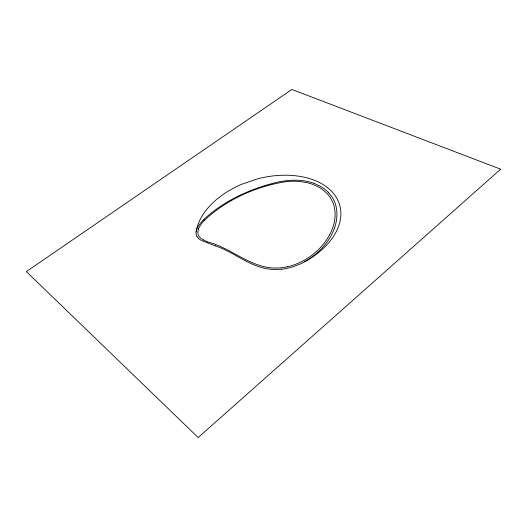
<?xml version="1.0" encoding="UTF-8"?>
<svg xmlns="http://www.w3.org/2000/svg" width="527" height="527" viewBox="0 0 527 527"><rect width="100%" height="100%" fill="white"/><g stroke="black" fill="none" stroke-linecap="round" stroke-linejoin="round"><path stroke-width="0.79" d="M196.103 231.992L196.854 228.244A73.892 47.562 -15.9 0 1 216.083 199.891L223.073 194.496A74.261 47.812 -15.9 0 1 242.064 184.107L257.433 178.884A74.373 47.891 -15.9 0 1 303.348 177.013L307.649 178.047A74.09 47.7 -15.9 0 1 310.673 258.217M196.163 231.537L196.788 229.285M198.527 229.074L197.915 231.682A17.016 10.738 -19.3 0 0 198.903 236.103L200.326 237.789A26.712 16.811 -18.7 0 0 203.442 239.937M204.713 219.97C226.926 199.423 256.129 186.308 285.924 181.677A50.309 32.088 -14.8 0 1 299.52 181.472L305.772 182.395A49.874 31.785 -14.8 0 1 312.01 184.101L318.367 186.894A56.349 36.073 -15.1 0 1 322.491 189.509L326.668 193.106A62.627 40.21 -15.5 0 1 330.007 197.184L332.524 201.683A69.795 44.874 -16 0 1 333.565 204.344C339.21 222.453 328.446 241.452 314.817 252.907A57.081 37.298 -15.6 0 1 309.771 256.801L304.389 260.18M203.139 220.075C223.83 200.603 250.865 188.455 278.302 181.973A70.302 45.711 -14.9 0 1 280.107 181.624L287.301 180.596A50.427 32.121 -14.7 0 1 314.204 183.396M310.634 258.184L304.566 261.8A52.101 34.275 -15.4 0 0 310.028 258.454L315.33 254.482A61.962 40.401 -15.7 0 0 316.595 253.408C330.245 241.643 340.956 222.513 335.462 204.206A69.972 44.973 -15.9 0 0 332.115 197.111L328.776 192.849M287.538 266.728L282.097 267.67A39.024 25.955 -15.1 0 1 271.194 267.868C247.888 265.496 230.174 247.749 207.836 241.939M281.405 269.218L275.799 269.508A44.024 29.202 -15 0 1 264.936 268.355C246.946 264.482 232.717 251.603 215.385 245.892M314.164 183.436L319.507 185.827A59.393 38.049 -15.2 0 1 328.756 192.862M215.523 245.938L201.867 240.674A26.824 16.877 -18.8 0 1 198.389 238.309M207.625 241.853L203.429 239.95M198.415 238.29L197.012 236.557M196.993 236.564A17.325 10.935 -19.4 0 1 196.11 231.992M281.398 269.225A39.301 26.192 -15.1 0 0 292.913 266.794L298.763 264.626A46.857 30.981 -15.2 0 0 304.474 261.84M196.63 229.285A36.37 23.214 -18.4 0 1 203.27 220.121M198.356 229.067A34.894 22.266 -18.3 0 1 204.838 220.022M304.013 260.338A42.489 28.155 -15.2 0 1 287.544 266.781M500.65 169.193L198.159 437.542L26.35 271.596L291.879 89.458L500.65 169.193"/></g></svg>
